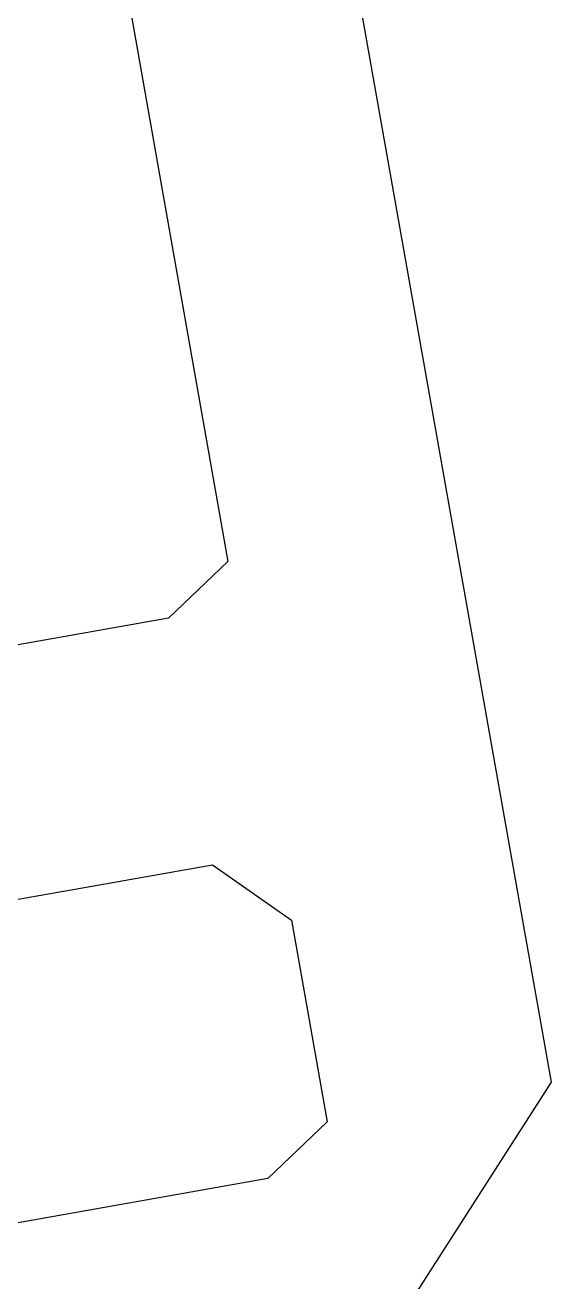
# Model space of a CAD drawing. Header units: millimetres. Extents: x -65527 to 8894748, y -37603 to 223697.
# Drawn here: x -29255.14 to -29252.28, y 101470.93 to 101477.66 of the extents above; entities that cross this region are included whole.
import ezdxf

# ---------------------------------------------------------------- set-up
doc = ezdxf.new("R2010")
doc.units = ezdxf.units.MM
doc.header["$LTSCALE"] = 10
doc.layers.add('Архитектура', color=251, linetype='Continuous')

msp = doc.modelspace()

# ---------------------------------------------------------------- linework, layer by layer
at = {"layer": 'Архитектура', "lineweight": 25, "transparency": 33554684}
msp.add_lwpolyline([(-29253.4877, 101470.1821), (-29252.3237, 101471.9981), (-29254.6855, 101485.3238), (-29255.4484, 101485.4363), (-29256.5759, 101482.0171), (-29256.3069, 101481.198), (-29255.0136, 101480.1889), (-29254.0561, 101474.7866), (-29254.3738, 101474.4827), (-29256.7748, 101474.0572), (-29256.951, 101473.6544), (-29256.8234, 101472.9341), (-29256.5407, 101472.7366), (-29254.1397, 101473.1621), (-29253.7157, 101472.8658), (-29253.5242, 101471.7854), (-29253.8418, 101471.4814), (-29313.7267, 101460.8676)], dxfattribs=at)
msp.add_lwpolyline([(-29253.4877, 101470.1821), (-29252.3237, 101471.9981), (-29254.6855, 101485.3238), (-29255.4484, 101485.4363), (-29256.5759, 101482.0171), (-29256.3069, 101481.198), (-29255.0136, 101480.1889), (-29254.0561, 101474.7866), (-29254.3738, 101474.4827), (-29256.7748, 101474.0572), (-29256.951, 101473.6544), (-29256.8234, 101472.9341), (-29256.5407, 101472.7366), (-29254.1397, 101473.1621), (-29253.7157, 101472.8658), (-29253.5242, 101471.7854), (-29253.8418, 101471.4814), (-29313.7267, 101460.8676)], dxfattribs=at)
msp.add_lwpolyline([(-29253.4877, 101470.1821), (-29252.3237, 101471.9981), (-29254.6855, 101485.3238), (-29255.4484, 101485.4363), (-29256.5759, 101482.0171), (-29256.3069, 101481.198), (-29255.0136, 101480.1889), (-29254.0561, 101474.7866), (-29254.3738, 101474.4827), (-29256.7748, 101474.0572), (-29256.951, 101473.6544), (-29256.8234, 101472.9341), (-29256.5407, 101472.7366), (-29254.1397, 101473.1621), (-29253.7157, 101472.8658), (-29253.5242, 101471.7854), (-29253.8418, 101471.4814), (-29313.7267, 101460.8676)], dxfattribs=at)
msp.add_lwpolyline([(-29253.4877, 101470.1821), (-29252.3237, 101471.9981), (-29254.6855, 101485.3238), (-29255.4484, 101485.4363), (-29256.5759, 101482.0171), (-29256.3069, 101481.198), (-29255.0136, 101480.1889), (-29254.0561, 101474.7866), (-29254.3738, 101474.4827), (-29256.7748, 101474.0572), (-29256.951, 101473.6544), (-29256.8234, 101472.9341), (-29256.5407, 101472.7366), (-29254.1397, 101473.1621), (-29253.7157, 101472.8658), (-29253.5242, 101471.7854), (-29253.8418, 101471.4814), (-29313.7267, 101460.8676)], dxfattribs=at)
msp.add_lwpolyline([(-29253.4877, 101470.1821), (-29252.3237, 101471.9981), (-29254.6855, 101485.3238), (-29255.4484, 101485.4363), (-29256.5759, 101482.0171), (-29256.3069, 101481.198), (-29255.0136, 101480.1889), (-29254.0561, 101474.7866), (-29254.3738, 101474.4827), (-29256.7748, 101474.0572), (-29256.951, 101473.6544), (-29256.8234, 101472.9341), (-29256.5407, 101472.7366), (-29254.1397, 101473.1621), (-29253.7157, 101472.8658), (-29253.5242, 101471.7854), (-29253.8418, 101471.4814), (-29313.7267, 101460.8676)], dxfattribs=at)
msp.add_lwpolyline([(-29253.4877, 101470.1821), (-29252.3237, 101471.9981), (-29254.6855, 101485.3238), (-29255.4484, 101485.4363), (-29256.5759, 101482.0171), (-29256.3069, 101481.198), (-29255.0136, 101480.1889), (-29254.0561, 101474.7866), (-29254.3738, 101474.4827), (-29256.7748, 101474.0572), (-29256.951, 101473.6544), (-29256.8234, 101472.9341), (-29256.5407, 101472.7366), (-29254.1397, 101473.1621), (-29253.7157, 101472.8658), (-29253.5242, 101471.7854), (-29253.8418, 101471.4814), (-29313.7267, 101460.8676)], dxfattribs=at)
msp.add_lwpolyline([(-29253.4877, 101470.1821), (-29252.3237, 101471.9981), (-29254.6855, 101485.3238), (-29255.4484, 101485.4363), (-29256.5759, 101482.0171), (-29256.3069, 101481.198), (-29255.0136, 101480.1889), (-29254.0561, 101474.7866), (-29254.3738, 101474.4827), (-29256.7748, 101474.0572), (-29256.951, 101473.6544), (-29256.8234, 101472.9341), (-29256.5407, 101472.7366), (-29254.1397, 101473.1621), (-29253.7157, 101472.8658), (-29253.5242, 101471.7854), (-29253.8418, 101471.4814), (-29313.7267, 101460.8676)], dxfattribs=at)
msp.add_lwpolyline([(-29253.4877, 101470.1821), (-29252.3237, 101471.9981), (-29254.6855, 101485.3238), (-29255.4484, 101485.4363), (-29256.5759, 101482.0171), (-29256.3069, 101481.198), (-29255.0136, 101480.1889), (-29254.0561, 101474.7866), (-29254.3738, 101474.4827), (-29256.7748, 101474.0572), (-29256.951, 101473.6544), (-29256.8234, 101472.9341), (-29256.5407, 101472.7366), (-29254.1397, 101473.1621), (-29253.7157, 101472.8658), (-29253.5242, 101471.7854), (-29253.8418, 101471.4814), (-29313.7267, 101460.8676)], dxfattribs=at)
msp.add_lwpolyline([(-29253.4877, 101470.1821), (-29252.3237, 101471.9981), (-29254.6855, 101485.3238), (-29255.4484, 101485.4363), (-29256.5759, 101482.0171), (-29256.3069, 101481.198), (-29255.0136, 101480.1889), (-29254.0561, 101474.7866), (-29254.3738, 101474.4827), (-29256.7748, 101474.0572), (-29256.951, 101473.6544), (-29256.8234, 101472.9341), (-29256.5407, 101472.7366), (-29254.1397, 101473.1621), (-29253.7157, 101472.8658), (-29253.5242, 101471.7854), (-29253.8418, 101471.4814), (-29313.7267, 101460.8676)], dxfattribs=at)
msp.add_lwpolyline([(-29253.4877, 101470.1821), (-29252.3237, 101471.9981), (-29254.6855, 101485.3238), (-29255.4484, 101485.4363), (-29256.5759, 101482.0171), (-29256.3069, 101481.198), (-29255.0136, 101480.1889), (-29254.0561, 101474.7866), (-29254.3738, 101474.4827), (-29256.7748, 101474.0572), (-29256.951, 101473.6544), (-29256.8234, 101472.9341), (-29256.5407, 101472.7366), (-29254.1397, 101473.1621), (-29253.7157, 101472.8658), (-29253.5242, 101471.7854), (-29253.8418, 101471.4814), (-29313.7267, 101460.8676)], dxfattribs=at)
msp.add_lwpolyline([(-29253.4877, 101470.1821), (-29252.3237, 101471.9981), (-29254.6855, 101485.3238), (-29255.4484, 101485.4363), (-29256.5759, 101482.0171), (-29256.3069, 101481.198), (-29255.0136, 101480.1889), (-29254.0561, 101474.7866), (-29254.3738, 101474.4827), (-29256.7748, 101474.0572), (-29256.951, 101473.6544), (-29256.8234, 101472.9341), (-29256.5407, 101472.7366), (-29254.1397, 101473.1621), (-29253.7157, 101472.8658), (-29253.5242, 101471.7854), (-29253.8418, 101471.4814), (-29313.7267, 101460.8676)], dxfattribs=at)
msp.add_lwpolyline([(-29253.4877, 101470.1821), (-29252.3237, 101471.9981), (-29254.6855, 101485.3238), (-29255.4484, 101485.4363), (-29256.5759, 101482.0171), (-29256.3069, 101481.198), (-29255.0136, 101480.1889), (-29254.0561, 101474.7866), (-29254.3738, 101474.4827), (-29256.7748, 101474.0572), (-29256.951, 101473.6544), (-29256.8234, 101472.9341), (-29256.5407, 101472.7366), (-29254.1397, 101473.1621), (-29253.7157, 101472.8658), (-29253.5242, 101471.7854), (-29253.8418, 101471.4814), (-29313.7267, 101460.8676)], dxfattribs=at)
msp.add_lwpolyline([(-29253.4877, 101470.1821), (-29252.3237, 101471.9981), (-29254.6855, 101485.3238), (-29255.4484, 101485.4363), (-29256.5759, 101482.0171), (-29256.3069, 101481.198), (-29255.0136, 101480.1889), (-29254.0561, 101474.7866), (-29254.3738, 101474.4827), (-29256.7748, 101474.0572), (-29256.951, 101473.6544), (-29256.8234, 101472.9341), (-29256.5407, 101472.7366), (-29254.1397, 101473.1621), (-29253.7157, 101472.8658), (-29253.5242, 101471.7854), (-29253.8418, 101471.4814), (-29313.7267, 101460.8676)], dxfattribs=at)
msp.add_lwpolyline([(-29253.4877, 101470.1821), (-29252.3237, 101471.9981), (-29254.6855, 101485.3238), (-29255.4484, 101485.4363), (-29256.5759, 101482.0171), (-29256.3069, 101481.198), (-29255.0136, 101480.1889), (-29254.0561, 101474.7866), (-29254.3738, 101474.4827), (-29256.7748, 101474.0572), (-29256.951, 101473.6544), (-29256.8234, 101472.9341), (-29256.5407, 101472.7366), (-29254.1397, 101473.1621), (-29253.7157, 101472.8658), (-29253.5242, 101471.7854), (-29253.8418, 101471.4814), (-29313.7267, 101460.8676)], dxfattribs=at)
msp.add_lwpolyline([(-29253.4877, 101470.1821), (-29252.3237, 101471.9981), (-29254.6855, 101485.3238), (-29255.4484, 101485.4363), (-29256.5759, 101482.0171), (-29256.3069, 101481.198), (-29255.0136, 101480.1889), (-29254.0561, 101474.7866), (-29254.3738, 101474.4827), (-29256.7748, 101474.0572), (-29256.951, 101473.6544), (-29256.8234, 101472.9341), (-29256.5407, 101472.7366), (-29254.1397, 101473.1621), (-29253.7157, 101472.8658), (-29253.5242, 101471.7854), (-29253.8418, 101471.4814), (-29313.7267, 101460.8676)], dxfattribs=at)
msp.add_lwpolyline([(-29253.4877, 101470.1821), (-29252.3237, 101471.9981), (-29254.6855, 101485.3238), (-29255.4484, 101485.4363), (-29256.5759, 101482.0171), (-29256.3069, 101481.198), (-29255.0136, 101480.1889), (-29254.0561, 101474.7866), (-29254.3738, 101474.4827), (-29256.7748, 101474.0572), (-29256.951, 101473.6544), (-29256.8234, 101472.9341), (-29256.5407, 101472.7366), (-29254.1397, 101473.1621), (-29253.7157, 101472.8658), (-29253.5242, 101471.7854), (-29253.8418, 101471.4814), (-29313.7267, 101460.8676)], dxfattribs=at)
msp.add_lwpolyline([(-29253.4877, 101470.1821), (-29252.3237, 101471.9981), (-29254.6855, 101485.3238), (-29255.4484, 101485.4363), (-29256.5759, 101482.0171), (-29256.3069, 101481.198), (-29255.0136, 101480.1889), (-29254.0561, 101474.7866), (-29254.3738, 101474.4827), (-29256.7748, 101474.0572), (-29256.951, 101473.6544), (-29256.8234, 101472.9341), (-29256.5407, 101472.7366), (-29254.1397, 101473.1621), (-29253.7157, 101472.8658), (-29253.5242, 101471.7854), (-29253.8418, 101471.4814), (-29313.7267, 101460.8676)], dxfattribs=at)
msp.add_lwpolyline([(-29253.4877, 101470.1821), (-29252.3237, 101471.9981), (-29254.6855, 101485.3238), (-29255.4484, 101485.4363), (-29256.5759, 101482.0171), (-29256.3069, 101481.198), (-29255.0136, 101480.1889), (-29254.0561, 101474.7866), (-29254.3738, 101474.4827), (-29256.7748, 101474.0572), (-29256.951, 101473.6544), (-29256.8234, 101472.9341), (-29256.5407, 101472.7366), (-29254.1397, 101473.1621), (-29253.7157, 101472.8658), (-29253.5242, 101471.7854), (-29253.8418, 101471.4814), (-29313.7267, 101460.8676)], dxfattribs=at)
msp.add_lwpolyline([(-29253.4877, 101470.1821), (-29252.3237, 101471.9981), (-29254.6855, 101485.3238), (-29255.4484, 101485.4363), (-29256.5759, 101482.0171), (-29256.3069, 101481.198), (-29255.0136, 101480.1889), (-29254.0561, 101474.7866), (-29254.3738, 101474.4827), (-29256.7748, 101474.0572), (-29256.951, 101473.6544), (-29256.8234, 101472.9341), (-29256.5407, 101472.7366), (-29254.1397, 101473.1621), (-29253.7157, 101472.8658), (-29253.5242, 101471.7854), (-29253.8418, 101471.4814), (-29313.7267, 101460.8676)], dxfattribs=at)
msp.add_lwpolyline([(-29253.4877, 101470.1821), (-29252.3237, 101471.9981), (-29254.6855, 101485.3238), (-29255.4484, 101485.4363), (-29256.5759, 101482.0171), (-29256.3069, 101481.198), (-29255.0136, 101480.1889), (-29254.0561, 101474.7866), (-29254.3738, 101474.4827), (-29256.7748, 101474.0572), (-29256.951, 101473.6544), (-29256.8234, 101472.9341), (-29256.5407, 101472.7366), (-29254.1397, 101473.1621), (-29253.7157, 101472.8658), (-29253.5242, 101471.7854), (-29253.8418, 101471.4814), (-29313.7267, 101460.8676)], dxfattribs=at)
msp.add_lwpolyline([(-29253.4877, 101470.1821), (-29252.3237, 101471.9981), (-29254.6855, 101485.3238), (-29255.4484, 101485.4363), (-29256.5759, 101482.0171), (-29256.3069, 101481.198), (-29255.0136, 101480.1889), (-29254.0561, 101474.7866), (-29254.3738, 101474.4827), (-29256.7748, 101474.0572), (-29256.951, 101473.6544), (-29256.8234, 101472.9341), (-29256.5407, 101472.7366), (-29254.1397, 101473.1621), (-29253.7157, 101472.8658), (-29253.5242, 101471.7854), (-29253.8418, 101471.4814), (-29313.7267, 101460.8676)], dxfattribs=at)
msp.add_lwpolyline([(-29253.4877, 101470.1821), (-29252.3237, 101471.9981), (-29254.6855, 101485.3238), (-29255.4484, 101485.4363), (-29256.5759, 101482.0171), (-29256.3069, 101481.198), (-29255.0136, 101480.1889), (-29254.0561, 101474.7866), (-29254.3738, 101474.4827), (-29256.7748, 101474.0572), (-29256.951, 101473.6544), (-29256.8234, 101472.9341), (-29256.5407, 101472.7366), (-29254.1397, 101473.1621), (-29253.7157, 101472.8658), (-29253.5242, 101471.7854), (-29253.8418, 101471.4814), (-29313.7267, 101460.8676)], dxfattribs=at)
msp.add_lwpolyline([(-29253.4877, 101470.1821), (-29252.3237, 101471.9981), (-29254.6855, 101485.3238), (-29255.4484, 101485.4363), (-29256.5759, 101482.0171), (-29256.3069, 101481.198), (-29255.0136, 101480.1889), (-29254.0561, 101474.7866), (-29254.3738, 101474.4827), (-29256.7748, 101474.0572), (-29256.951, 101473.6544), (-29256.8234, 101472.9341), (-29256.5407, 101472.7366), (-29254.1397, 101473.1621), (-29253.7157, 101472.8658), (-29253.5242, 101471.7854), (-29253.8418, 101471.4814), (-29313.7267, 101460.8676)], dxfattribs=at)
msp.add_lwpolyline([(-29253.4877, 101470.1821), (-29252.3237, 101471.9981), (-29254.6855, 101485.3238), (-29255.4484, 101485.4363), (-29256.5759, 101482.0171), (-29256.3069, 101481.198), (-29255.0136, 101480.1889), (-29254.0561, 101474.7866), (-29254.3738, 101474.4827), (-29256.7748, 101474.0572), (-29256.951, 101473.6544), (-29256.8234, 101472.9341), (-29256.5407, 101472.7366), (-29254.1397, 101473.1621), (-29253.7157, 101472.8658), (-29253.5242, 101471.7854), (-29253.8418, 101471.4814), (-29313.7267, 101460.8676)], dxfattribs=at)
msp.add_lwpolyline([(-29253.4877, 101470.1821), (-29252.3237, 101471.9981), (-29254.6855, 101485.3238), (-29255.4484, 101485.4363), (-29256.5759, 101482.0171), (-29256.3069, 101481.198), (-29255.0136, 101480.1889), (-29254.0561, 101474.7866), (-29254.3738, 101474.4827), (-29256.7748, 101474.0572), (-29256.951, 101473.6544), (-29256.8234, 101472.9341), (-29256.5407, 101472.7366), (-29254.1397, 101473.1621), (-29253.7157, 101472.8658), (-29253.5242, 101471.7854), (-29253.8418, 101471.4814), (-29313.7267, 101460.8676)], dxfattribs=at)
msp.add_lwpolyline([(-29253.4877, 101470.1821), (-29252.3237, 101471.9981), (-29254.6855, 101485.3238), (-29255.4484, 101485.4363), (-29256.5759, 101482.0171), (-29256.3069, 101481.198), (-29255.0136, 101480.1889), (-29254.0561, 101474.7866), (-29254.3738, 101474.4827), (-29256.7748, 101474.0572), (-29256.951, 101473.6544), (-29256.8234, 101472.9341), (-29256.5407, 101472.7366), (-29254.1397, 101473.1621), (-29253.7157, 101472.8658), (-29253.5242, 101471.7854), (-29253.8418, 101471.4814), (-29313.7267, 101460.8676)], dxfattribs=at)
msp.add_lwpolyline([(-29253.4877, 101470.1821), (-29252.3237, 101471.9981), (-29254.6855, 101485.3238), (-29255.4484, 101485.4363), (-29256.5759, 101482.0171), (-29256.3069, 101481.198), (-29255.0136, 101480.1889), (-29254.0561, 101474.7866), (-29254.3738, 101474.4827), (-29256.7748, 101474.0572), (-29256.951, 101473.6544), (-29256.8234, 101472.9341), (-29256.5407, 101472.7366), (-29254.1397, 101473.1621), (-29253.7157, 101472.8658), (-29253.5242, 101471.7854), (-29253.8418, 101471.4814), (-29313.7267, 101460.8676)], dxfattribs=at)
msp.add_lwpolyline([(-29253.4877, 101470.1821), (-29252.3237, 101471.9981), (-29254.6855, 101485.3238), (-29255.4484, 101485.4363), (-29256.5759, 101482.0171), (-29256.3069, 101481.198), (-29255.0136, 101480.1889), (-29254.0561, 101474.7866), (-29254.3738, 101474.4827), (-29256.7748, 101474.0572), (-29256.951, 101473.6544), (-29256.8234, 101472.9341), (-29256.5407, 101472.7366), (-29254.1397, 101473.1621), (-29253.7157, 101472.8658), (-29253.5242, 101471.7854), (-29253.8418, 101471.4814), (-29313.7267, 101460.8676)], dxfattribs=at)
msp.add_lwpolyline([(-29253.4877, 101470.1821), (-29252.3237, 101471.9981), (-29254.6855, 101485.3238), (-29255.4484, 101485.4363), (-29256.5759, 101482.0171), (-29256.3069, 101481.198), (-29255.0136, 101480.1889), (-29254.0561, 101474.7866), (-29254.3738, 101474.4827), (-29256.7748, 101474.0572), (-29256.951, 101473.6544), (-29256.8234, 101472.9341), (-29256.5407, 101472.7366), (-29254.1397, 101473.1621), (-29253.7157, 101472.8658), (-29253.5242, 101471.7854), (-29253.8418, 101471.4814), (-29313.7267, 101460.8676)], dxfattribs=at)
msp.add_lwpolyline([(-29253.4877, 101470.1821), (-29252.3237, 101471.9981), (-29254.6855, 101485.3238), (-29255.4484, 101485.4363), (-29256.5759, 101482.0171), (-29256.3069, 101481.198), (-29255.0136, 101480.1889), (-29254.0561, 101474.7866), (-29254.3738, 101474.4827), (-29256.7748, 101474.0572), (-29256.951, 101473.6544), (-29256.8234, 101472.9341), (-29256.5407, 101472.7366), (-29254.1397, 101473.1621), (-29253.7157, 101472.8658), (-29253.5242, 101471.7854), (-29253.8418, 101471.4814), (-29313.7267, 101460.8676)], dxfattribs=at)
msp.add_lwpolyline([(-29253.4877, 101470.1821), (-29252.3237, 101471.9981), (-29254.6855, 101485.3238), (-29255.4484, 101485.4363), (-29256.5759, 101482.0171), (-29256.3069, 101481.198), (-29255.0136, 101480.1889), (-29254.0561, 101474.7866), (-29254.3738, 101474.4827), (-29256.7748, 101474.0572), (-29256.951, 101473.6544), (-29256.8234, 101472.9341), (-29256.5407, 101472.7366), (-29254.1397, 101473.1621), (-29253.7157, 101472.8658), (-29253.5242, 101471.7854), (-29253.8418, 101471.4814), (-29313.7267, 101460.8676)], dxfattribs=at)
msp.add_lwpolyline([(-29253.4877, 101470.1821), (-29252.3237, 101471.9981), (-29254.6855, 101485.3238), (-29255.4484, 101485.4363), (-29256.5759, 101482.0171), (-29256.3069, 101481.198), (-29255.0136, 101480.1889), (-29254.0561, 101474.7866), (-29254.3738, 101474.4827), (-29256.7748, 101474.0572), (-29256.951, 101473.6544), (-29256.8234, 101472.9341), (-29256.5407, 101472.7366), (-29254.1397, 101473.1621), (-29253.7157, 101472.8658), (-29253.5242, 101471.7854), (-29253.8418, 101471.4814), (-29313.7267, 101460.8676)], dxfattribs=at)
msp.add_lwpolyline([(-29253.4877, 101470.1821), (-29252.3237, 101471.9981), (-29254.6855, 101485.3238), (-29255.4484, 101485.4363), (-29256.5759, 101482.0171), (-29256.3069, 101481.198), (-29255.0136, 101480.1889), (-29254.0561, 101474.7866), (-29254.3738, 101474.4827), (-29256.7748, 101474.0572), (-29256.951, 101473.6544), (-29256.8234, 101472.9341), (-29256.5407, 101472.7366), (-29254.1397, 101473.1621), (-29253.7157, 101472.8658), (-29253.5242, 101471.7854), (-29253.8418, 101471.4814), (-29313.7267, 101460.8676)], dxfattribs=at)
msp.add_lwpolyline([(-29253.4877, 101470.1821), (-29252.3237, 101471.9981), (-29254.6855, 101485.3238), (-29255.4484, 101485.4363), (-29256.5759, 101482.0171), (-29256.3069, 101481.198), (-29255.0136, 101480.1889), (-29254.0561, 101474.7866), (-29254.3738, 101474.4827), (-29256.7748, 101474.0572), (-29256.951, 101473.6544), (-29256.8234, 101472.9341), (-29256.5407, 101472.7366), (-29254.1397, 101473.1621), (-29253.7157, 101472.8658), (-29253.5242, 101471.7854), (-29253.8418, 101471.4814), (-29313.7267, 101460.8676)], dxfattribs=at)
msp.add_lwpolyline([(-29253.4877, 101470.1821), (-29252.3237, 101471.9981), (-29254.6855, 101485.3238), (-29255.4484, 101485.4363), (-29256.5759, 101482.0171), (-29256.3069, 101481.198), (-29255.0136, 101480.1889), (-29254.0561, 101474.7866), (-29254.3738, 101474.4827), (-29256.7748, 101474.0572), (-29256.951, 101473.6544), (-29256.8234, 101472.9341), (-29256.5407, 101472.7366), (-29254.1397, 101473.1621), (-29253.7157, 101472.8658), (-29253.5242, 101471.7854), (-29253.8418, 101471.4814), (-29313.7267, 101460.8676)], dxfattribs=at)
msp.add_lwpolyline([(-29253.4877, 101470.1821), (-29252.3237, 101471.9981), (-29254.6855, 101485.3238), (-29255.4484, 101485.4363), (-29256.5759, 101482.0171), (-29256.3069, 101481.198), (-29255.0136, 101480.1889), (-29254.0561, 101474.7866), (-29254.3738, 101474.4827), (-29256.7748, 101474.0572), (-29256.951, 101473.6544), (-29256.8234, 101472.9341), (-29256.5407, 101472.7366), (-29254.1397, 101473.1621), (-29253.7157, 101472.8658), (-29253.5242, 101471.7854), (-29253.8418, 101471.4814), (-29313.7267, 101460.8676)], dxfattribs=at)
msp.add_lwpolyline([(-29253.4877, 101470.1821), (-29252.3237, 101471.9981), (-29254.6855, 101485.3238), (-29255.4484, 101485.4363), (-29256.5759, 101482.0171), (-29256.3069, 101481.198), (-29255.0136, 101480.1889), (-29254.0561, 101474.7866), (-29254.3738, 101474.4827), (-29256.7748, 101474.0572), (-29256.951, 101473.6544), (-29256.8234, 101472.9341), (-29256.5407, 101472.7366), (-29254.1397, 101473.1621), (-29253.7157, 101472.8658), (-29253.5242, 101471.7854), (-29253.8418, 101471.4814), (-29313.7267, 101460.8676)], dxfattribs=at)
msp.add_lwpolyline([(-29253.4877, 101470.1821), (-29252.3237, 101471.9981), (-29254.6855, 101485.3238), (-29255.4484, 101485.4363), (-29256.5759, 101482.0171), (-29256.3069, 101481.198), (-29255.0136, 101480.1889), (-29254.0561, 101474.7866), (-29254.3738, 101474.4827), (-29256.7748, 101474.0572), (-29256.951, 101473.6544), (-29256.8234, 101472.9341), (-29256.5407, 101472.7366), (-29254.1397, 101473.1621), (-29253.7157, 101472.8658), (-29253.5242, 101471.7854), (-29253.8418, 101471.4814), (-29313.7267, 101460.8676)], dxfattribs=at)
msp.add_lwpolyline([(-29253.4877, 101470.1821), (-29252.3237, 101471.9981), (-29254.6855, 101485.3238), (-29255.4484, 101485.4363), (-29256.5759, 101482.0171), (-29256.3069, 101481.198), (-29255.0136, 101480.1889), (-29254.0561, 101474.7866), (-29254.3738, 101474.4827), (-29256.7748, 101474.0572), (-29256.951, 101473.6544), (-29256.8234, 101472.9341), (-29256.5407, 101472.7366), (-29254.1397, 101473.1621), (-29253.7157, 101472.8658), (-29253.5242, 101471.7854), (-29253.8418, 101471.4814), (-29313.7267, 101460.8676)], dxfattribs=at)
msp.add_lwpolyline([(-29253.4877, 101470.1821), (-29252.3237, 101471.9981), (-29254.6855, 101485.3238), (-29255.4484, 101485.4363), (-29256.5759, 101482.0171), (-29256.3069, 101481.198), (-29255.0136, 101480.1889), (-29254.0561, 101474.7866), (-29254.3738, 101474.4827), (-29256.7748, 101474.0572), (-29256.951, 101473.6544), (-29256.8234, 101472.9341), (-29256.5407, 101472.7366), (-29254.1397, 101473.1621), (-29253.7157, 101472.8658), (-29253.5242, 101471.7854), (-29253.8418, 101471.4814), (-29313.7267, 101460.8676)], dxfattribs=at)
msp.add_lwpolyline([(-29253.4877, 101470.1821), (-29252.3237, 101471.9981), (-29254.6855, 101485.3238), (-29255.4484, 101485.4363), (-29256.5759, 101482.0171), (-29256.3069, 101481.198), (-29255.0136, 101480.1889), (-29254.0561, 101474.7866), (-29254.3738, 101474.4827), (-29256.7748, 101474.0572), (-29256.951, 101473.6544), (-29256.8234, 101472.9341), (-29256.5407, 101472.7366), (-29254.1397, 101473.1621), (-29253.7157, 101472.8658), (-29253.5242, 101471.7854), (-29253.8418, 101471.4814), (-29313.7267, 101460.8676)], dxfattribs=at)
msp.add_lwpolyline([(-29253.4877, 101470.1821), (-29252.3237, 101471.9981), (-29254.6855, 101485.3238), (-29255.4484, 101485.4363), (-29256.5759, 101482.0171), (-29256.3069, 101481.198), (-29255.0136, 101480.1889), (-29254.0561, 101474.7866), (-29254.3738, 101474.4827), (-29256.7748, 101474.0572), (-29256.951, 101473.6544), (-29256.8234, 101472.9341), (-29256.5407, 101472.7366), (-29254.1397, 101473.1621), (-29253.7157, 101472.8658), (-29253.5242, 101471.7854), (-29253.8418, 101471.4814), (-29313.7267, 101460.8676)], dxfattribs=at)
msp.add_lwpolyline([(-29253.4877, 101470.1821), (-29252.3237, 101471.9981), (-29254.6855, 101485.3238), (-29255.4484, 101485.4363), (-29256.5759, 101482.0171), (-29256.3069, 101481.198), (-29255.0136, 101480.1889), (-29254.0561, 101474.7866), (-29254.3738, 101474.4827), (-29256.7748, 101474.0572), (-29256.951, 101473.6544), (-29256.8234, 101472.9341), (-29256.5407, 101472.7366), (-29254.1397, 101473.1621), (-29253.7157, 101472.8658), (-29253.5242, 101471.7854), (-29253.8418, 101471.4814), (-29313.7267, 101460.8676)], dxfattribs=at)
msp.add_lwpolyline([(-29253.4877, 101470.1821), (-29252.3237, 101471.9981), (-29254.6855, 101485.3238), (-29255.4484, 101485.4363), (-29256.5759, 101482.0171), (-29256.3069, 101481.198), (-29255.0136, 101480.1889), (-29254.0561, 101474.7866), (-29254.3738, 101474.4827), (-29256.7748, 101474.0572), (-29256.951, 101473.6544), (-29256.8234, 101472.9341), (-29256.5407, 101472.7366), (-29254.1397, 101473.1621), (-29253.7157, 101472.8658), (-29253.5242, 101471.7854), (-29253.8418, 101471.4814), (-29313.7267, 101460.8676)], dxfattribs=at)
msp.add_lwpolyline([(-29253.4877, 101470.1821), (-29252.3237, 101471.9981), (-29254.6855, 101485.3238), (-29255.4484, 101485.4363), (-29256.5759, 101482.0171), (-29256.3069, 101481.198), (-29255.0136, 101480.1889), (-29254.0561, 101474.7866), (-29254.3738, 101474.4827), (-29256.7748, 101474.0572), (-29256.951, 101473.6544), (-29256.8234, 101472.9341), (-29256.5407, 101472.7366), (-29254.1397, 101473.1621), (-29253.7157, 101472.8658), (-29253.5242, 101471.7854), (-29253.8418, 101471.4814), (-29313.7267, 101460.8676)], dxfattribs=at)
msp.add_lwpolyline([(-29253.4877, 101470.1821), (-29252.3237, 101471.9981), (-29254.6855, 101485.3238), (-29255.4484, 101485.4363), (-29256.5759, 101482.0171), (-29256.3069, 101481.198), (-29255.0136, 101480.1889), (-29254.0561, 101474.7866), (-29254.3738, 101474.4827), (-29256.7748, 101474.0572), (-29256.951, 101473.6544), (-29256.8234, 101472.9341), (-29256.5407, 101472.7366), (-29254.1397, 101473.1621), (-29253.7157, 101472.8658), (-29253.5242, 101471.7854), (-29253.8418, 101471.4814), (-29313.7267, 101460.8676)], dxfattribs=at)
msp.add_lwpolyline([(-29253.4877, 101470.1821), (-29252.3237, 101471.9981), (-29254.6855, 101485.3238), (-29255.4484, 101485.4363), (-29256.5759, 101482.0171), (-29256.3069, 101481.198), (-29255.0136, 101480.1889), (-29254.0561, 101474.7866), (-29254.3738, 101474.4827), (-29256.7748, 101474.0572), (-29256.951, 101473.6544), (-29256.8234, 101472.9341), (-29256.5407, 101472.7366), (-29254.1397, 101473.1621), (-29253.7157, 101472.8658), (-29253.5242, 101471.7854), (-29253.8418, 101471.4814), (-29313.7267, 101460.8676)], dxfattribs=at)
msp.add_lwpolyline([(-29253.4877, 101470.1821), (-29252.3237, 101471.9981), (-29254.6855, 101485.3238), (-29255.4484, 101485.4363), (-29256.5759, 101482.0171), (-29256.3069, 101481.198), (-29255.0136, 101480.1889), (-29254.0561, 101474.7866), (-29254.3738, 101474.4827), (-29256.7748, 101474.0572), (-29256.951, 101473.6544), (-29256.8234, 101472.9341), (-29256.5407, 101472.7366), (-29254.1397, 101473.1621), (-29253.7157, 101472.8658), (-29253.5242, 101471.7854), (-29253.8418, 101471.4814), (-29313.7267, 101460.8676)], dxfattribs=at)
msp.add_lwpolyline([(-29253.4877, 101470.1821), (-29252.3237, 101471.9981), (-29254.6855, 101485.3238), (-29255.4484, 101485.4363), (-29256.5759, 101482.0171), (-29256.3069, 101481.198), (-29255.0136, 101480.1889), (-29254.0561, 101474.7866), (-29254.3738, 101474.4827), (-29256.7748, 101474.0572), (-29256.951, 101473.6544), (-29256.8234, 101472.9341), (-29256.5407, 101472.7366), (-29254.1397, 101473.1621), (-29253.7157, 101472.8658), (-29253.5242, 101471.7854), (-29253.8418, 101471.4814), (-29313.7267, 101460.8676)], dxfattribs=at)
msp.add_lwpolyline([(-29253.4877, 101470.1821), (-29252.3237, 101471.9981), (-29254.6855, 101485.3238), (-29255.4484, 101485.4363), (-29256.5759, 101482.0171), (-29256.3069, 101481.198), (-29255.0136, 101480.1889), (-29254.0561, 101474.7866), (-29254.3738, 101474.4827), (-29256.7748, 101474.0572), (-29256.951, 101473.6544), (-29256.8234, 101472.9341), (-29256.5407, 101472.7366), (-29254.1397, 101473.1621), (-29253.7157, 101472.8658), (-29253.5242, 101471.7854), (-29253.8418, 101471.4814), (-29313.7267, 101460.8676)], dxfattribs=at)
msp.add_lwpolyline([(-29253.4877, 101470.1821), (-29252.3237, 101471.9981), (-29254.6855, 101485.3238), (-29255.4484, 101485.4363), (-29256.5759, 101482.0171), (-29256.3069, 101481.198), (-29255.0136, 101480.1889), (-29254.0561, 101474.7866), (-29254.3738, 101474.4827), (-29256.7748, 101474.0572), (-29256.951, 101473.6544), (-29256.8234, 101472.9341), (-29256.5407, 101472.7366), (-29254.1397, 101473.1621), (-29253.7157, 101472.8658), (-29253.5242, 101471.7854), (-29253.8418, 101471.4814), (-29313.7267, 101460.8676)], dxfattribs=at)
msp.add_lwpolyline([(-29253.4877, 101470.1821), (-29252.3237, 101471.9981), (-29254.6855, 101485.3238), (-29255.4484, 101485.4363), (-29256.5759, 101482.0171), (-29256.3069, 101481.198), (-29255.0136, 101480.1889), (-29254.0561, 101474.7866), (-29254.3738, 101474.4827), (-29256.7748, 101474.0572), (-29256.951, 101473.6544), (-29256.8234, 101472.9341), (-29256.5407, 101472.7366), (-29254.1397, 101473.1621), (-29253.7157, 101472.8658), (-29253.5242, 101471.7854), (-29253.8418, 101471.4814), (-29313.7267, 101460.8676)], dxfattribs=at)
msp.add_lwpolyline([(-29253.4877, 101470.1821), (-29252.3237, 101471.9981), (-29254.6855, 101485.3238), (-29255.4484, 101485.4363), (-29256.5759, 101482.0171), (-29256.3069, 101481.198), (-29255.0136, 101480.1889), (-29254.0561, 101474.7866), (-29254.3738, 101474.4827), (-29256.7748, 101474.0572), (-29256.951, 101473.6544), (-29256.8234, 101472.9341), (-29256.5407, 101472.7366), (-29254.1397, 101473.1621), (-29253.7157, 101472.8658), (-29253.5242, 101471.7854), (-29253.8418, 101471.4814), (-29313.7267, 101460.8676)], dxfattribs=at)
msp.add_lwpolyline([(-29253.4877, 101470.1821), (-29252.3237, 101471.9981), (-29254.6855, 101485.3238), (-29255.4484, 101485.4363), (-29256.5759, 101482.0171), (-29256.3069, 101481.198), (-29255.0136, 101480.1889), (-29254.0561, 101474.7866), (-29254.3738, 101474.4827), (-29256.7748, 101474.0572), (-29256.951, 101473.6544), (-29256.8234, 101472.9341), (-29256.5407, 101472.7366), (-29254.1397, 101473.1621), (-29253.7157, 101472.8658), (-29253.5242, 101471.7854), (-29253.8418, 101471.4814), (-29313.7267, 101460.8676)], dxfattribs=at)
msp.add_lwpolyline([(-29253.4877, 101470.1821), (-29252.3237, 101471.9981), (-29254.6855, 101485.3238), (-29255.4484, 101485.4363), (-29256.5759, 101482.0171), (-29256.3069, 101481.198), (-29255.0136, 101480.1889), (-29254.0561, 101474.7866), (-29254.3738, 101474.4827), (-29256.7748, 101474.0572), (-29256.951, 101473.6544), (-29256.8234, 101472.9341), (-29256.5407, 101472.7366), (-29254.1397, 101473.1621), (-29253.7157, 101472.8658), (-29253.5242, 101471.7854), (-29253.8418, 101471.4814), (-29313.7267, 101460.8676)], dxfattribs=at)
msp.add_lwpolyline([(-29253.4877, 101470.1821), (-29252.3237, 101471.9981), (-29254.6855, 101485.3238), (-29255.4484, 101485.4363), (-29256.5759, 101482.0171), (-29256.3069, 101481.198), (-29255.0136, 101480.1889), (-29254.0561, 101474.7866), (-29254.3738, 101474.4827), (-29256.7748, 101474.0572), (-29256.951, 101473.6544), (-29256.8234, 101472.9341), (-29256.5407, 101472.7366), (-29254.1397, 101473.1621), (-29253.7157, 101472.8658), (-29253.5242, 101471.7854), (-29253.8418, 101471.4814), (-29313.7267, 101460.8676)], dxfattribs=at)
msp.add_lwpolyline([(-29253.4877, 101470.1821), (-29252.3237, 101471.9981), (-29254.6855, 101485.3238), (-29255.4484, 101485.4363), (-29256.5759, 101482.0171), (-29256.3069, 101481.198), (-29255.0136, 101480.1889), (-29254.0561, 101474.7866), (-29254.3738, 101474.4827), (-29256.7748, 101474.0572), (-29256.951, 101473.6544), (-29256.8234, 101472.9341), (-29256.5407, 101472.7366), (-29254.1397, 101473.1621), (-29253.7157, 101472.8658), (-29253.5242, 101471.7854), (-29253.8418, 101471.4814), (-29313.7267, 101460.8676)], dxfattribs=at)
msp.add_lwpolyline([(-29253.4877, 101470.1821), (-29252.3237, 101471.9981), (-29254.6855, 101485.3238), (-29255.4484, 101485.4363), (-29256.5759, 101482.0171), (-29256.3069, 101481.198), (-29255.0136, 101480.1889), (-29254.0561, 101474.7866), (-29254.3738, 101474.4827), (-29256.7748, 101474.0572), (-29256.951, 101473.6544), (-29256.8234, 101472.9341), (-29256.5407, 101472.7366), (-29254.1397, 101473.1621), (-29253.7157, 101472.8658), (-29253.5242, 101471.7854), (-29253.8418, 101471.4814), (-29313.7267, 101460.8676)], dxfattribs=at)
msp.add_lwpolyline([(-29253.4877, 101470.1821), (-29252.3237, 101471.9981), (-29254.6855, 101485.3238), (-29255.4484, 101485.4363), (-29256.5759, 101482.0171), (-29256.3069, 101481.198), (-29255.0136, 101480.1889), (-29254.0561, 101474.7866), (-29254.3738, 101474.4827), (-29256.7748, 101474.0572), (-29256.951, 101473.6544), (-29256.8234, 101472.9341), (-29256.5407, 101472.7366), (-29254.1397, 101473.1621), (-29253.7157, 101472.8658), (-29253.5242, 101471.7854), (-29253.8418, 101471.4814), (-29313.7267, 101460.8676)], dxfattribs=at)
msp.add_lwpolyline([(-29253.4877, 101470.1821), (-29252.3237, 101471.9981), (-29254.6855, 101485.3238), (-29255.4484, 101485.4363), (-29256.5759, 101482.0171), (-29256.3069, 101481.198), (-29255.0136, 101480.1889), (-29254.0561, 101474.7866), (-29254.3738, 101474.4827), (-29256.7748, 101474.0572), (-29256.951, 101473.6544), (-29256.8234, 101472.9341), (-29256.5407, 101472.7366), (-29254.1397, 101473.1621), (-29253.7157, 101472.8658), (-29253.5242, 101471.7854), (-29253.8418, 101471.4814), (-29313.7267, 101460.8676)], dxfattribs=at)
msp.add_lwpolyline([(-29253.4877, 101470.1821), (-29252.3237, 101471.9981), (-29254.6855, 101485.3238), (-29255.4484, 101485.4363), (-29256.5759, 101482.0171), (-29256.3069, 101481.198), (-29255.0136, 101480.1889), (-29254.0561, 101474.7866), (-29254.3738, 101474.4827), (-29256.7748, 101474.0572), (-29256.951, 101473.6544), (-29256.8234, 101472.9341), (-29256.5407, 101472.7366), (-29254.1397, 101473.1621), (-29253.7157, 101472.8658), (-29253.5242, 101471.7854), (-29253.8418, 101471.4814), (-29313.7267, 101460.8676)], dxfattribs=at)
msp.add_lwpolyline([(-29253.4877, 101470.1821), (-29252.3237, 101471.9981), (-29254.6855, 101485.3238), (-29255.4484, 101485.4363), (-29256.5759, 101482.0171), (-29256.3069, 101481.198), (-29255.0136, 101480.1889), (-29254.0561, 101474.7866), (-29254.3738, 101474.4827), (-29256.7748, 101474.0572), (-29256.951, 101473.6544), (-29256.8234, 101472.9341), (-29256.5407, 101472.7366), (-29254.1397, 101473.1621), (-29253.7157, 101472.8658), (-29253.5242, 101471.7854), (-29253.8418, 101471.4814), (-29313.7267, 101460.8676)], dxfattribs=at)
msp.add_lwpolyline([(-29253.4877, 101470.1821), (-29252.3237, 101471.9981), (-29254.6855, 101485.3238), (-29255.4484, 101485.4363), (-29256.5759, 101482.0171), (-29256.3069, 101481.198), (-29255.0136, 101480.1889), (-29254.0561, 101474.7866), (-29254.3738, 101474.4827), (-29256.7748, 101474.0572), (-29256.951, 101473.6544), (-29256.8234, 101472.9341), (-29256.5407, 101472.7366), (-29254.1397, 101473.1621), (-29253.7157, 101472.8658), (-29253.5242, 101471.7854), (-29253.8418, 101471.4814), (-29313.7267, 101460.8676)], dxfattribs=at)
msp.add_lwpolyline([(-29253.4877, 101470.1821), (-29252.3237, 101471.9981), (-29254.6855, 101485.3238), (-29255.4484, 101485.4363), (-29256.5759, 101482.0171), (-29256.3069, 101481.198), (-29255.0136, 101480.1889), (-29254.0561, 101474.7866), (-29254.3738, 101474.4827), (-29256.7748, 101474.0572), (-29256.951, 101473.6544), (-29256.8234, 101472.9341), (-29256.5407, 101472.7366), (-29254.1397, 101473.1621), (-29253.7157, 101472.8658), (-29253.5242, 101471.7854), (-29253.8418, 101471.4814), (-29313.7267, 101460.8676)], dxfattribs=at)
msp.add_lwpolyline([(-29253.4877, 101470.1821), (-29252.3237, 101471.9981), (-29254.6855, 101485.3238), (-29255.4484, 101485.4363), (-29256.5759, 101482.0171), (-29256.3069, 101481.198), (-29255.0136, 101480.1889), (-29254.0561, 101474.7866), (-29254.3738, 101474.4827), (-29256.7748, 101474.0572), (-29256.951, 101473.6544), (-29256.8234, 101472.9341), (-29256.5407, 101472.7366), (-29254.1397, 101473.1621), (-29253.7157, 101472.8658), (-29253.5242, 101471.7854), (-29253.8418, 101471.4814), (-29313.7267, 101460.8676)], dxfattribs=at)
msp.add_lwpolyline([(-29253.4877, 101470.1821), (-29252.3237, 101471.9981), (-29254.6855, 101485.3238), (-29255.4484, 101485.4363), (-29256.5759, 101482.0171), (-29256.3069, 101481.198), (-29255.0136, 101480.1889), (-29254.0561, 101474.7866), (-29254.3738, 101474.4827), (-29256.7748, 101474.0572), (-29256.951, 101473.6544), (-29256.8234, 101472.9341), (-29256.5407, 101472.7366), (-29254.1397, 101473.1621), (-29253.7157, 101472.8658), (-29253.5242, 101471.7854), (-29253.8418, 101471.4814), (-29313.7267, 101460.8676)], dxfattribs=at)
msp.add_lwpolyline([(-29253.4877, 101470.1821), (-29252.3237, 101471.9981), (-29254.6855, 101485.3238), (-29255.4484, 101485.4363), (-29256.5759, 101482.0171), (-29256.3069, 101481.198), (-29255.0136, 101480.1889), (-29254.0561, 101474.7866), (-29254.3738, 101474.4827), (-29256.7748, 101474.0572), (-29256.951, 101473.6544), (-29256.8234, 101472.9341), (-29256.5407, 101472.7366), (-29254.1397, 101473.1621), (-29253.7157, 101472.8658), (-29253.5242, 101471.7854), (-29253.8418, 101471.4814), (-29313.7267, 101460.8676)], dxfattribs=at)
msp.add_lwpolyline([(-29253.4877, 101470.1821), (-29252.3237, 101471.9981), (-29254.6855, 101485.3238), (-29255.4484, 101485.4363), (-29256.5759, 101482.0171), (-29256.3069, 101481.198), (-29255.0136, 101480.1889), (-29254.0561, 101474.7866), (-29254.3738, 101474.4827), (-29256.7748, 101474.0572), (-29256.951, 101473.6544), (-29256.8234, 101472.9341), (-29256.5407, 101472.7366), (-29254.1397, 101473.1621), (-29253.7157, 101472.8658), (-29253.5242, 101471.7854), (-29253.8418, 101471.4814), (-29313.7267, 101460.8676)], dxfattribs=at)
msp.add_lwpolyline([(-29253.4877, 101470.1821), (-29252.3237, 101471.9981), (-29254.6855, 101485.3238), (-29255.4484, 101485.4363), (-29256.5759, 101482.0171), (-29256.3069, 101481.198), (-29255.0136, 101480.1889), (-29254.0561, 101474.7866), (-29254.3738, 101474.4827), (-29256.7748, 101474.0572), (-29256.951, 101473.6544), (-29256.8234, 101472.9341), (-29256.5407, 101472.7366), (-29254.1397, 101473.1621), (-29253.7157, 101472.8658), (-29253.5242, 101471.7854), (-29253.8418, 101471.4814), (-29313.7267, 101460.8676)], dxfattribs=at)
msp.add_lwpolyline([(-29253.4877, 101470.1821), (-29252.3237, 101471.9981), (-29254.6855, 101485.3238), (-29255.4484, 101485.4363), (-29256.5759, 101482.0171), (-29256.3069, 101481.198), (-29255.0136, 101480.1889), (-29254.0561, 101474.7866), (-29254.3738, 101474.4827), (-29256.7748, 101474.0572), (-29256.951, 101473.6544), (-29256.8234, 101472.9341), (-29256.5407, 101472.7366), (-29254.1397, 101473.1621), (-29253.7157, 101472.8658), (-29253.5242, 101471.7854), (-29253.8418, 101471.4814), (-29313.7267, 101460.8676)], dxfattribs=at)
msp.add_lwpolyline([(-29253.4877, 101470.1821), (-29252.3237, 101471.9981), (-29254.6855, 101485.3238), (-29255.4484, 101485.4363), (-29256.5759, 101482.0171), (-29256.3069, 101481.198), (-29255.0136, 101480.1889), (-29254.0561, 101474.7866), (-29254.3738, 101474.4827), (-29256.7748, 101474.0572), (-29256.951, 101473.6544), (-29256.8234, 101472.9341), (-29256.5407, 101472.7366), (-29254.1397, 101473.1621), (-29253.7157, 101472.8658), (-29253.5242, 101471.7854), (-29253.8418, 101471.4814), (-29313.7267, 101460.8676)], dxfattribs=at)
msp.add_lwpolyline([(-29253.4877, 101470.1821), (-29252.3237, 101471.9981), (-29254.6855, 101485.3238), (-29255.4484, 101485.4363), (-29256.5759, 101482.0171), (-29256.3069, 101481.198), (-29255.0136, 101480.1889), (-29254.0561, 101474.7866), (-29254.3738, 101474.4827), (-29256.7748, 101474.0572), (-29256.951, 101473.6544), (-29256.8234, 101472.9341), (-29256.5407, 101472.7366), (-29254.1397, 101473.1621), (-29253.7157, 101472.8658), (-29253.5242, 101471.7854), (-29253.8418, 101471.4814), (-29313.7267, 101460.8676)], dxfattribs=at)
msp.add_lwpolyline([(-29253.4877, 101470.1821), (-29252.3237, 101471.9981), (-29254.6855, 101485.3238), (-29255.4484, 101485.4363), (-29256.5759, 101482.0171), (-29256.3069, 101481.198), (-29255.0136, 101480.1889), (-29254.0561, 101474.7866), (-29254.3738, 101474.4827), (-29256.7748, 101474.0572), (-29256.951, 101473.6544), (-29256.8234, 101472.9341), (-29256.5407, 101472.7366), (-29254.1397, 101473.1621), (-29253.7157, 101472.8658), (-29253.5242, 101471.7854), (-29253.8418, 101471.4814), (-29313.7267, 101460.8676)], dxfattribs=at)
msp.add_lwpolyline([(-29253.4877, 101470.1821), (-29252.3237, 101471.9981), (-29254.6855, 101485.3238), (-29255.4484, 101485.4363), (-29256.5759, 101482.0171), (-29256.3069, 101481.198), (-29255.0136, 101480.1889), (-29254.0561, 101474.7866), (-29254.3738, 101474.4827), (-29256.7748, 101474.0572), (-29256.951, 101473.6544), (-29256.8234, 101472.9341), (-29256.5407, 101472.7366), (-29254.1397, 101473.1621), (-29253.7157, 101472.8658), (-29253.5242, 101471.7854), (-29253.8418, 101471.4814), (-29313.7267, 101460.8676)], dxfattribs=at)
msp.add_lwpolyline([(-29253.4877, 101470.1821), (-29252.3237, 101471.9981), (-29254.6855, 101485.3238), (-29255.4484, 101485.4363), (-29256.5759, 101482.0171), (-29256.3069, 101481.198), (-29255.0136, 101480.1889), (-29254.0561, 101474.7866), (-29254.3738, 101474.4827), (-29256.7748, 101474.0572), (-29256.951, 101473.6544), (-29256.8234, 101472.9341), (-29256.5407, 101472.7366), (-29254.1397, 101473.1621), (-29253.7157, 101472.8658), (-29253.5242, 101471.7854), (-29253.8418, 101471.4814), (-29313.7267, 101460.8676)], dxfattribs=at)
msp.add_lwpolyline([(-29253.4877, 101470.1821), (-29252.3237, 101471.9981), (-29254.6855, 101485.3238), (-29255.4484, 101485.4363), (-29256.5759, 101482.0171), (-29256.3069, 101481.198), (-29255.0136, 101480.1889), (-29254.0561, 101474.7866), (-29254.3738, 101474.4827), (-29256.7748, 101474.0572), (-29256.951, 101473.6544), (-29256.8234, 101472.9341), (-29256.5407, 101472.7366), (-29254.1397, 101473.1621), (-29253.7157, 101472.8658), (-29253.5242, 101471.7854), (-29253.8418, 101471.4814), (-29313.7267, 101460.8676)], dxfattribs=at)
msp.add_lwpolyline([(-29253.4877, 101470.1821), (-29252.3237, 101471.9981), (-29254.6855, 101485.3238), (-29255.4484, 101485.4363), (-29256.5759, 101482.0171), (-29256.3069, 101481.198), (-29255.0136, 101480.1889), (-29254.0561, 101474.7866), (-29254.3738, 101474.4827), (-29256.7748, 101474.0572), (-29256.951, 101473.6544), (-29256.8234, 101472.9341), (-29256.5407, 101472.7366), (-29254.1397, 101473.1621), (-29253.7157, 101472.8658), (-29253.5242, 101471.7854), (-29253.8418, 101471.4814), (-29313.7267, 101460.8676)], dxfattribs=at)
msp.add_lwpolyline([(-29253.4877, 101470.1821), (-29252.3237, 101471.9981), (-29254.6855, 101485.3238), (-29255.4484, 101485.4363), (-29256.5759, 101482.0171), (-29256.3069, 101481.198), (-29255.0136, 101480.1889), (-29254.0561, 101474.7866), (-29254.3738, 101474.4827), (-29256.7748, 101474.0572), (-29256.951, 101473.6544), (-29256.8234, 101472.9341), (-29256.5407, 101472.7366), (-29254.1397, 101473.1621), (-29253.7157, 101472.8658), (-29253.5242, 101471.7854), (-29253.8418, 101471.4814), (-29313.7267, 101460.8676)], dxfattribs=at)
msp.add_lwpolyline([(-29253.4877, 101470.1821), (-29252.3237, 101471.9981), (-29254.6855, 101485.3238), (-29255.4484, 101485.4363), (-29256.5759, 101482.0171), (-29256.3069, 101481.198), (-29255.0136, 101480.1889), (-29254.0561, 101474.7866), (-29254.3738, 101474.4827), (-29256.7748, 101474.0572), (-29256.951, 101473.6544), (-29256.8234, 101472.9341), (-29256.5407, 101472.7366), (-29254.1397, 101473.1621), (-29253.7157, 101472.8658), (-29253.5242, 101471.7854), (-29253.8418, 101471.4814), (-29313.7267, 101460.8676)], dxfattribs=at)
msp.add_lwpolyline([(-29253.4877, 101470.1821), (-29252.3237, 101471.9981), (-29254.6855, 101485.3238), (-29255.4484, 101485.4363), (-29256.5759, 101482.0171), (-29256.3069, 101481.198), (-29255.0136, 101480.1889), (-29254.0561, 101474.7866), (-29254.3738, 101474.4827), (-29256.7748, 101474.0572), (-29256.951, 101473.6544), (-29256.8234, 101472.9341), (-29256.5407, 101472.7366), (-29254.1397, 101473.1621), (-29253.7157, 101472.8658), (-29253.5242, 101471.7854), (-29253.8418, 101471.4814), (-29313.7267, 101460.8676)], dxfattribs=at)
msp.add_lwpolyline([(-29253.4877, 101470.1821), (-29252.3237, 101471.9981), (-29254.6855, 101485.3238), (-29255.4484, 101485.4363), (-29256.5759, 101482.0171), (-29256.3069, 101481.198), (-29255.0136, 101480.1889), (-29254.0561, 101474.7866), (-29254.3738, 101474.4827), (-29256.7748, 101474.0572), (-29256.951, 101473.6544), (-29256.8234, 101472.9341), (-29256.5407, 101472.7366), (-29254.1397, 101473.1621), (-29253.7157, 101472.8658), (-29253.5242, 101471.7854), (-29253.8418, 101471.4814), (-29313.7267, 101460.8676)], dxfattribs=at)
msp.add_lwpolyline([(-29253.4877, 101470.1821), (-29252.3237, 101471.9981), (-29254.6855, 101485.3238), (-29255.4484, 101485.4363), (-29256.5759, 101482.0171), (-29256.3069, 101481.198), (-29255.0136, 101480.1889), (-29254.0561, 101474.7866), (-29254.3738, 101474.4827), (-29256.7748, 101474.0572), (-29256.951, 101473.6544), (-29256.8234, 101472.9341), (-29256.5407, 101472.7366), (-29254.1397, 101473.1621), (-29253.7157, 101472.8658), (-29253.5242, 101471.7854), (-29253.8418, 101471.4814), (-29313.7267, 101460.8676)], dxfattribs=at)
msp.add_lwpolyline([(-29253.4877, 101470.1821), (-29252.3237, 101471.9981), (-29254.6855, 101485.3238), (-29255.4484, 101485.4363), (-29256.5759, 101482.0171), (-29256.3069, 101481.198), (-29255.0136, 101480.1889), (-29254.0561, 101474.7866), (-29254.3738, 101474.4827), (-29256.7748, 101474.0572), (-29256.951, 101473.6544), (-29256.8234, 101472.9341), (-29256.5407, 101472.7366), (-29254.1397, 101473.1621), (-29253.7157, 101472.8658), (-29253.5242, 101471.7854), (-29253.8418, 101471.4814), (-29313.7267, 101460.8676)], dxfattribs=at)
msp.add_lwpolyline([(-29253.4877, 101470.1821), (-29252.3237, 101471.9981), (-29254.6855, 101485.3238), (-29255.4484, 101485.4363), (-29256.5759, 101482.0171), (-29256.3069, 101481.198), (-29255.0136, 101480.1889), (-29254.0561, 101474.7866), (-29254.3738, 101474.4827), (-29256.7748, 101474.0572), (-29256.951, 101473.6544), (-29256.8234, 101472.9341), (-29256.5407, 101472.7366), (-29254.1397, 101473.1621), (-29253.7157, 101472.8658), (-29253.5242, 101471.7854), (-29253.8418, 101471.4814), (-29313.7267, 101460.8676)], dxfattribs=at)
msp.add_lwpolyline([(-29253.4877, 101470.1821), (-29252.3237, 101471.9981), (-29254.6855, 101485.3238), (-29255.4484, 101485.4363), (-29256.5759, 101482.0171), (-29256.3069, 101481.198), (-29255.0136, 101480.1889), (-29254.0561, 101474.7866), (-29254.3738, 101474.4827), (-29256.7748, 101474.0572), (-29256.951, 101473.6544), (-29256.8234, 101472.9341), (-29256.5407, 101472.7366), (-29254.1397, 101473.1621), (-29253.7157, 101472.8658), (-29253.5242, 101471.7854), (-29253.8418, 101471.4814), (-29313.7267, 101460.8676)], dxfattribs=at)
msp.add_lwpolyline([(-29253.4877, 101470.1821), (-29252.3237, 101471.9981), (-29254.6855, 101485.3238), (-29255.4484, 101485.4363), (-29256.5759, 101482.0171), (-29256.3069, 101481.198), (-29255.0136, 101480.1889), (-29254.0561, 101474.7866), (-29254.3738, 101474.4827), (-29256.7748, 101474.0572), (-29256.951, 101473.6544), (-29256.8234, 101472.9341), (-29256.5407, 101472.7366), (-29254.1397, 101473.1621), (-29253.7157, 101472.8658), (-29253.5242, 101471.7854), (-29253.8418, 101471.4814), (-29313.7267, 101460.8676)], dxfattribs=at)
msp.add_lwpolyline([(-29253.4877, 101470.1821), (-29252.3237, 101471.9981), (-29254.6855, 101485.3238), (-29255.4484, 101485.4363), (-29256.5759, 101482.0171), (-29256.3069, 101481.198), (-29255.0136, 101480.1889), (-29254.0561, 101474.7866), (-29254.3738, 101474.4827), (-29256.7748, 101474.0572), (-29256.951, 101473.6544), (-29256.8234, 101472.9341), (-29256.5407, 101472.7366), (-29254.1397, 101473.1621), (-29253.7157, 101472.8658), (-29253.5242, 101471.7854), (-29253.8418, 101471.4814), (-29313.7267, 101460.8676)], dxfattribs=at)
msp.add_lwpolyline([(-29253.4877, 101470.1821), (-29252.3237, 101471.9981), (-29254.6855, 101485.3238), (-29255.4484, 101485.4363), (-29256.5759, 101482.0171), (-29256.3069, 101481.198), (-29255.0136, 101480.1889), (-29254.0561, 101474.7866), (-29254.3738, 101474.4827), (-29256.7748, 101474.0572), (-29256.951, 101473.6544), (-29256.8234, 101472.9341), (-29256.5407, 101472.7366), (-29254.1397, 101473.1621), (-29253.7157, 101472.8658), (-29253.5242, 101471.7854), (-29253.8418, 101471.4814), (-29313.7267, 101460.8676)], dxfattribs=at)
msp.add_lwpolyline([(-29253.4877, 101470.1821), (-29252.3237, 101471.9981), (-29254.6855, 101485.3238), (-29255.4484, 101485.4363), (-29256.5759, 101482.0171), (-29256.3069, 101481.198), (-29255.0136, 101480.1889), (-29254.0561, 101474.7866), (-29254.3738, 101474.4827), (-29256.7748, 101474.0572), (-29256.951, 101473.6544), (-29256.8234, 101472.9341), (-29256.5407, 101472.7366), (-29254.1397, 101473.1621), (-29253.7157, 101472.8658), (-29253.5242, 101471.7854), (-29253.8418, 101471.4814), (-29313.7267, 101460.8676)], dxfattribs=at)
msp.add_lwpolyline([(-29253.4877, 101470.1821), (-29252.3237, 101471.9981), (-29254.6855, 101485.3238), (-29255.4484, 101485.4363), (-29256.5759, 101482.0171), (-29256.3069, 101481.198), (-29255.0136, 101480.1889), (-29254.0561, 101474.7866), (-29254.3738, 101474.4827), (-29256.7748, 101474.0572), (-29256.951, 101473.6544), (-29256.8234, 101472.9341), (-29256.5407, 101472.7366), (-29254.1397, 101473.1621), (-29253.7157, 101472.8658), (-29253.5242, 101471.7854), (-29253.8418, 101471.4814), (-29313.7267, 101460.8676)], dxfattribs=at)
msp.add_lwpolyline([(-29253.4877, 101470.1821), (-29252.3237, 101471.9981), (-29254.6855, 101485.3238), (-29255.4484, 101485.4363), (-29256.5759, 101482.0171), (-29256.3069, 101481.198), (-29255.0136, 101480.1889), (-29254.0561, 101474.7866), (-29254.3738, 101474.4827), (-29256.7748, 101474.0572), (-29256.951, 101473.6544), (-29256.8234, 101472.9341), (-29256.5407, 101472.7366), (-29254.1397, 101473.1621), (-29253.7157, 101472.8658), (-29253.5242, 101471.7854), (-29253.8418, 101471.4814), (-29313.7267, 101460.8676)], dxfattribs=at)
msp.add_lwpolyline([(-29253.4877, 101470.1821), (-29252.3237, 101471.9981), (-29254.6855, 101485.3238), (-29255.4484, 101485.4363), (-29256.5759, 101482.0171), (-29256.3069, 101481.198), (-29255.0136, 101480.1889), (-29254.0561, 101474.7866), (-29254.3738, 101474.4827), (-29256.7748, 101474.0572), (-29256.951, 101473.6544), (-29256.8234, 101472.9341), (-29256.5407, 101472.7366), (-29254.1397, 101473.1621), (-29253.7157, 101472.8658), (-29253.5242, 101471.7854), (-29253.8418, 101471.4814), (-29313.7267, 101460.8676)], dxfattribs=at)
msp.add_lwpolyline([(-29253.4877, 101470.1821), (-29252.3237, 101471.9981), (-29254.6855, 101485.3238), (-29255.4484, 101485.4363), (-29256.5759, 101482.0171), (-29256.3069, 101481.198), (-29255.0136, 101480.1889), (-29254.0561, 101474.7866), (-29254.3738, 101474.4827), (-29256.7748, 101474.0572), (-29256.951, 101473.6544), (-29256.8234, 101472.9341), (-29256.5407, 101472.7366), (-29254.1397, 101473.1621), (-29253.7157, 101472.8658), (-29253.5242, 101471.7854), (-29253.8418, 101471.4814), (-29313.7267, 101460.8676)], dxfattribs=at)
msp.add_lwpolyline([(-29253.4877, 101470.1821), (-29252.3237, 101471.9981), (-29254.6855, 101485.3238), (-29255.4484, 101485.4363), (-29256.5759, 101482.0171), (-29256.3069, 101481.198), (-29255.0136, 101480.1889), (-29254.0561, 101474.7866), (-29254.3738, 101474.4827), (-29256.7748, 101474.0572), (-29256.951, 101473.6544), (-29256.8234, 101472.9341), (-29256.5407, 101472.7366), (-29254.1397, 101473.1621), (-29253.7157, 101472.8658), (-29253.5242, 101471.7854), (-29253.8418, 101471.4814), (-29313.7267, 101460.8676)], dxfattribs=at)
msp.add_lwpolyline([(-29253.4877, 101470.1821), (-29252.3237, 101471.9981), (-29254.6855, 101485.3238), (-29255.4484, 101485.4363), (-29256.5759, 101482.0171), (-29256.3069, 101481.198), (-29255.0136, 101480.1889), (-29254.0561, 101474.7866), (-29254.3738, 101474.4827), (-29256.7748, 101474.0572), (-29256.951, 101473.6544), (-29256.8234, 101472.9341), (-29256.5407, 101472.7366), (-29254.1397, 101473.1621), (-29253.7157, 101472.8658), (-29253.5242, 101471.7854), (-29253.8418, 101471.4814), (-29313.7267, 101460.8676)], dxfattribs=at)
msp.add_lwpolyline([(-29253.4877, 101470.1821), (-29252.3237, 101471.9981), (-29254.6855, 101485.3238), (-29255.4484, 101485.4363), (-29256.5759, 101482.0171), (-29256.3069, 101481.198), (-29255.0136, 101480.1889), (-29254.0561, 101474.7866), (-29254.3738, 101474.4827), (-29256.7748, 101474.0572), (-29256.951, 101473.6544), (-29256.8234, 101472.9341), (-29256.5407, 101472.7366), (-29254.1397, 101473.1621), (-29253.7157, 101472.8658), (-29253.5242, 101471.7854), (-29253.8418, 101471.4814), (-29313.7267, 101460.8676)], dxfattribs=at)
msp.add_lwpolyline([(-29253.4877, 101470.1821), (-29252.3237, 101471.9981), (-29254.6855, 101485.3238), (-29255.4484, 101485.4363), (-29256.5759, 101482.0171), (-29256.3069, 101481.198), (-29255.0136, 101480.1889), (-29254.0561, 101474.7866), (-29254.3738, 101474.4827), (-29256.7748, 101474.0572), (-29256.951, 101473.6544), (-29256.8234, 101472.9341), (-29256.5407, 101472.7366), (-29254.1397, 101473.1621), (-29253.7157, 101472.8658), (-29253.5242, 101471.7854), (-29253.8418, 101471.4814), (-29313.7267, 101460.8676)], dxfattribs=at)
msp.add_lwpolyline([(-29253.4877, 101470.1821), (-29252.3237, 101471.9981), (-29254.6855, 101485.3238), (-29255.4484, 101485.4363), (-29256.5759, 101482.0171), (-29256.3069, 101481.198), (-29255.0136, 101480.1889), (-29254.0561, 101474.7866), (-29254.3738, 101474.4827), (-29256.7748, 101474.0572), (-29256.951, 101473.6544), (-29256.8234, 101472.9341), (-29256.5407, 101472.7366), (-29254.1397, 101473.1621), (-29253.7157, 101472.8658), (-29253.5242, 101471.7854), (-29253.8418, 101471.4814), (-29313.7267, 101460.8676)], dxfattribs=at)
msp.add_lwpolyline([(-29253.4877, 101470.1821), (-29252.3237, 101471.9981), (-29254.6855, 101485.3238), (-29255.4484, 101485.4363), (-29256.5759, 101482.0171), (-29256.3069, 101481.198), (-29255.0136, 101480.1889), (-29254.0561, 101474.7866), (-29254.3738, 101474.4827), (-29256.7748, 101474.0572), (-29256.951, 101473.6544), (-29256.8234, 101472.9341), (-29256.5407, 101472.7366), (-29254.1397, 101473.1621), (-29253.7157, 101472.8658), (-29253.5242, 101471.7854), (-29253.8418, 101471.4814), (-29313.7267, 101460.8676)], dxfattribs=at)
msp.add_lwpolyline([(-29253.4877, 101470.1821), (-29252.3237, 101471.9981), (-29254.6855, 101485.3238), (-29255.4484, 101485.4363), (-29256.5759, 101482.0171), (-29256.3069, 101481.198), (-29255.0136, 101480.1889), (-29254.0561, 101474.7866), (-29254.3738, 101474.4827), (-29256.7748, 101474.0572), (-29256.951, 101473.6544), (-29256.8234, 101472.9341), (-29256.5407, 101472.7366), (-29254.1397, 101473.1621), (-29253.7157, 101472.8658), (-29253.5242, 101471.7854), (-29253.8418, 101471.4814), (-29313.7267, 101460.8676)], dxfattribs=at)
msp.add_lwpolyline([(-29253.4877, 101470.1821), (-29252.3237, 101471.9981), (-29254.6855, 101485.3238), (-29255.4484, 101485.4363), (-29256.5759, 101482.0171), (-29256.3069, 101481.198), (-29255.0136, 101480.1889), (-29254.0561, 101474.7866), (-29254.3738, 101474.4827), (-29256.7748, 101474.0572), (-29256.951, 101473.6544), (-29256.8234, 101472.9341), (-29256.5407, 101472.7366), (-29254.1397, 101473.1621), (-29253.7157, 101472.8658), (-29253.5242, 101471.7854), (-29253.8418, 101471.4814), (-29313.7267, 101460.8676)], dxfattribs=at)
msp.add_lwpolyline([(-29253.4877, 101470.1821), (-29252.3237, 101471.9981), (-29254.6855, 101485.3238), (-29255.4484, 101485.4363), (-29256.5759, 101482.0171), (-29256.3069, 101481.198), (-29255.0136, 101480.1889), (-29254.0561, 101474.7866), (-29254.3738, 101474.4827), (-29256.7748, 101474.0572), (-29256.951, 101473.6544), (-29256.8234, 101472.9341), (-29256.5407, 101472.7366), (-29254.1397, 101473.1621), (-29253.7157, 101472.8658), (-29253.5242, 101471.7854), (-29253.8418, 101471.4814), (-29313.7267, 101460.8676)], dxfattribs=at)
msp.add_lwpolyline([(-29253.4877, 101470.1821), (-29252.3237, 101471.9981), (-29254.6855, 101485.3238), (-29255.4484, 101485.4363), (-29256.5759, 101482.0171), (-29256.3069, 101481.198), (-29255.0136, 101480.1889), (-29254.0561, 101474.7866), (-29254.3738, 101474.4827), (-29256.7748, 101474.0572), (-29256.951, 101473.6544), (-29256.8234, 101472.9341), (-29256.5407, 101472.7366), (-29254.1397, 101473.1621), (-29253.7157, 101472.8658), (-29253.5242, 101471.7854), (-29253.8418, 101471.4814), (-29313.7267, 101460.8676)], dxfattribs=at)
msp.add_lwpolyline([(-29253.4877, 101470.1821), (-29252.3237, 101471.9981), (-29254.6855, 101485.3238), (-29255.4484, 101485.4363), (-29256.5759, 101482.0171), (-29256.3069, 101481.198), (-29255.0136, 101480.1889), (-29254.0561, 101474.7866), (-29254.3738, 101474.4827), (-29256.7748, 101474.0572), (-29256.951, 101473.6544), (-29256.8234, 101472.9341), (-29256.5407, 101472.7366), (-29254.1397, 101473.1621), (-29253.7157, 101472.8658), (-29253.5242, 101471.7854), (-29253.8418, 101471.4814), (-29313.7267, 101460.8676)], dxfattribs=at)
msp.add_lwpolyline([(-29253.4877, 101470.1821), (-29252.3237, 101471.9981), (-29254.6855, 101485.3238), (-29255.4484, 101485.4363), (-29256.5759, 101482.0171), (-29256.3069, 101481.198), (-29255.0136, 101480.1889), (-29254.0561, 101474.7866), (-29254.3738, 101474.4827), (-29256.7748, 101474.0572), (-29256.951, 101473.6544), (-29256.8234, 101472.9341), (-29256.5407, 101472.7366), (-29254.1397, 101473.1621), (-29253.7157, 101472.8658), (-29253.5242, 101471.7854), (-29253.8418, 101471.4814), (-29313.7267, 101460.8676)], dxfattribs=at)
msp.add_lwpolyline([(-29253.4877, 101470.1821), (-29252.3237, 101471.9981), (-29254.6855, 101485.3238), (-29255.4484, 101485.4363), (-29256.5759, 101482.0171), (-29256.3069, 101481.198), (-29255.0136, 101480.1889), (-29254.0561, 101474.7866), (-29254.3738, 101474.4827), (-29256.7748, 101474.0572), (-29256.951, 101473.6544), (-29256.8234, 101472.9341), (-29256.5407, 101472.7366), (-29254.1397, 101473.1621), (-29253.7157, 101472.8658), (-29253.5242, 101471.7854), (-29253.8418, 101471.4814), (-29313.7267, 101460.8676)], dxfattribs=at)
msp.add_arc((-31935.6492, 110639.7931), 9778.6546, 272.59254797, 356.63539137, dxfattribs=at)

doc.saveas('drawing.dxf')
